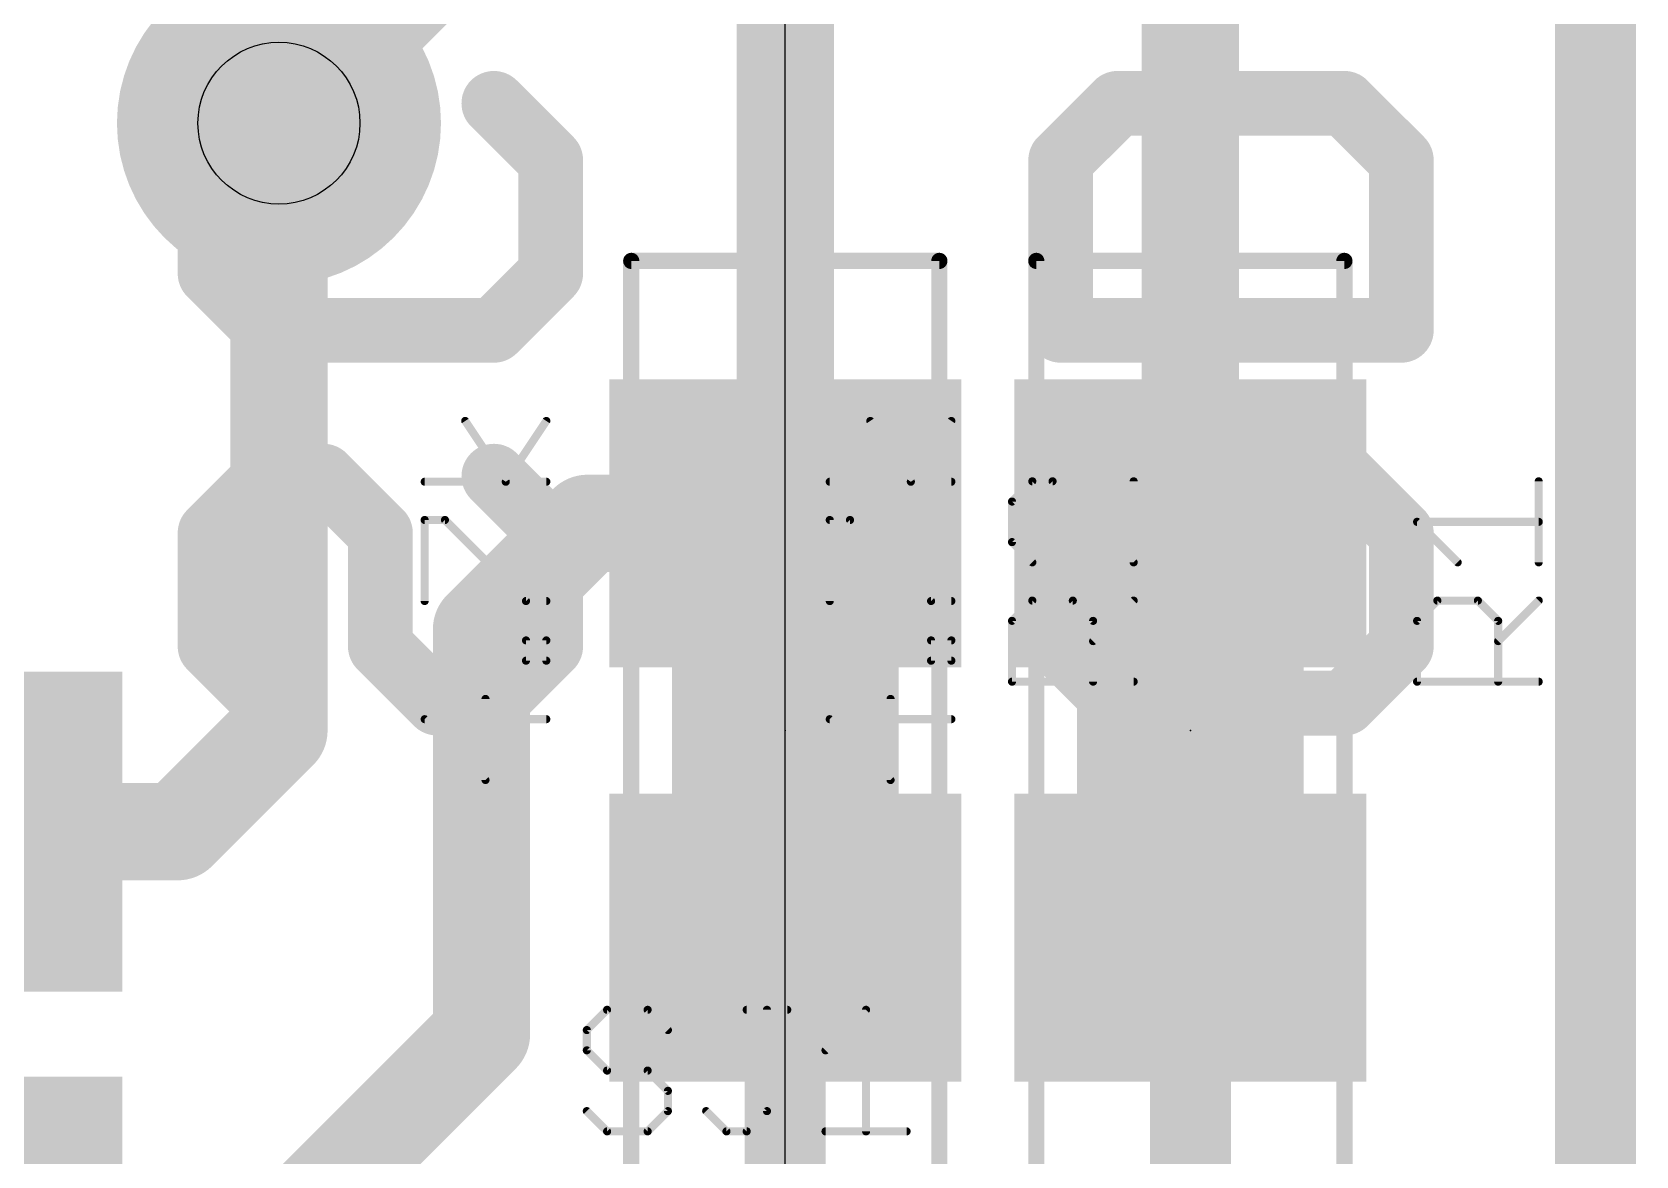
# Model space of a CAD drawing. Extents: x -8.2 to 28.1, y -0.4 to 23.5.
# Drawn here: x 10.34 to 15.37, y 7.87 to 11.4 of the extents above; entities that cross this region are included whole.
import ezdxf

# ---------------------------------------------------------------- set-up
doc = ezdxf.new("R2010")
doc.units = 0
for name, color, linetype in [('1', 12, 'CONTINUOUS'), ('16', 132, 'CONTINUOUS'), ('18', 110, 'CONTINUOUS'), ('20', 53, 'CONTINUOUS'), ('21', 53, 'CONTINUOUS'), ('22', 53, 'CONTINUOUS'), ('23', 53, 'CONTINUOUS'), ('25', 253, 'CONTINUOUS'), ('27', 253, 'CONTINUOUS'), ('29', 253, 'CONTINUOUS'), ('31', 253, 'CONTINUOUS'), ('35', 253, 'CONTINUOUS'), ('39', 12, 'CONTINUOUS'), ('44', 253, 'CONTINUOUS'), ('48', 253, 'CONTINUOUS'), ('51', 53, 'CONTINUOUS')]:
    doc.layers.add(name, color=color, linetype=linetype)

# ---------------------------------------------------------------- blocks, each defined once
blk = doc.blocks.new('RECT')
blk.add_solid([(-0.5, -0.5), (0.5, -0.5), (-0.5, 0.5), (0.5, 0.5)])
blk = doc.blocks.new('ROUNDV')
at = {"const_width": 0.5}
blk.add_lwpolyline([(0, -0.25, 1), (0, 0.25, 1), (0, -0.25)], format="xyb", dxfattribs=at)

msp = doc.modelspace()

# ---------------------------------------------------------------- linework, layer by layer
at = {"layer": '1'}
for points, const_width in [([(15.24, 0), (15.24, 15.24)], 0.254), ([(13.97, 9.8575), (13.97, 13.97)], 0.3048), ([(12.7, 9.8575), (12.7, 12.7)], 0.3048), ([(11.1125, 9.2075), (11.1125, 11.1125)], 0.3048), ([(12.08, 9.8575), (11.7475, 9.525)], 0.3048), ([(12.7, 9.8575), (12.08, 9.8575)], 0.3048), ([(11.7475, 9.525), (11.7475, 8.255)], 0.3048), ([(10.795, 8.89), (11.1125, 9.2075)], 0.3048), ([(9.685, 8.89), (10.795, 8.89)], 0.3048), ([(12.7, 8.5575), (12.7, 6.35)], 0.254), ([(13.97, 8.5575), (13.97, 6.35)], 0.254), ([(11.1125, 7.62), (11.7475, 8.255)], 0.3048)]:
    msp.add_lwpolyline(points, dxfattribs=dict(at, const_width=const_width))
for points, const_width in [([(11.1887, 11.1125, 1), (11.0363, 11.1125)], 0.1524), ([(12.08, 9.9337, 1), (12.08, 9.7813)], 0.1524), ([(12.1339, 9.8036, 1), (12.0261, 9.9114)], 0.1524), ([(12.7, 9.7813, 1), (12.7, 9.9337)], 0.1524), ([(12.6238, 9.8575, 1), (12.7762, 9.8575)], 0.1524), ([(13.8938, 9.8575, 1), (14.0462, 9.8575)], 0.1524), ([(11.8237, 9.525, 1), (11.6713, 9.525)], 0.1524), ([(11.6936, 9.5789, 1), (11.8014, 9.4711)], 0.1524), ([(11.1664, 9.1536, 1), (11.0586, 9.2614)], 0.1524), ([(11.0363, 9.2075, 1), (11.1887, 9.2075)], 0.1524), ([(10.7411, 8.9439, 1), (10.8489, 8.8361)], 0.1524), ([(10.795, 8.8138, 1), (10.795, 8.9662)], 0.1524), ([(12.7635, 8.5575, 1), (12.6365, 8.5575)], 0.127), ([(14.0335, 8.5575, 1), (13.9065, 8.5575)], 0.127), ([(11.8014, 8.2011, 1), (11.6936, 8.3089)], 0.1524), ([(11.6713, 8.255, 1), (11.8237, 8.255)], 0.1524)]:
    msp.add_lwpolyline(points, format="xyb", dxfattribs=dict(at, const_width=const_width))
at = {"layer": '16'}
for points, const_width in [([(15.24, 0), (15.24, 15.24)], 0.254), ([(11.1125, 11.1125), (13.97, 13.97)], 0.3048)]:
    msp.add_lwpolyline(points, dxfattribs=dict(at, const_width=const_width))
at = {"layer": '16', "const_width": 0.1524}
msp.add_lwpolyline([(11.0586, 11.1664, 1), (11.1664, 11.0586)], format="xyb", dxfattribs=at)
at = {"layer": '20', "const_width": 0.2032}
msp.add_lwpolyline([(15.24, 0), (15.24, 15.24)], dxfattribs=at)
at = {"layer": '22', "const_width": 0.2032}
for points in [[(10.8966, 10.9967), (11.0746, 11.1746)], [(11.7864, 11.1746), (11.9643, 10.9967)], [(13.5636, 10.9967), (13.7416, 11.1746)], [(13.7416, 11.1746), (14.4534, 11.1746)], [(14.4534, 11.1746), (14.6313, 10.9967)], [(10.8966, 10.6408), (10.8966, 10.9967)], [(11.9643, 10.9967), (11.9643, 10.6408)], [(13.5636, 10.4628), (13.5636, 10.9967)], [(14.6313, 10.9967), (14.6313, 10.4628)], [(11.0746, 10.4628), (10.8966, 10.6408)], [(11.9643, 10.6408), (11.7864, 10.4628)], [(11.7864, 10.4628), (11.0746, 10.4628)], [(14.6313, 10.4628), (13.5636, 10.4628)], [(11.0746, 10.0052), (10.8966, 9.8273)], [(11.2525, 10.0052), (11.0746, 10.0052)], [(11.4305, 9.8273), (11.2525, 10.0052)], [(11.7864, 10.0052), (11.9643, 9.8273)], [(13.7416, 10.0052), (13.5636, 9.8273)], [(13.9195, 10.0052), (13.7416, 10.0052)], [(14.0975, 9.8273), (13.9195, 10.0052)], [(14.4534, 10.0052), (14.6313, 9.8273)], [(10.8966, 9.8273), (10.8966, 9.4714)], [(11.4305, 9.4714), (11.4305, 9.8273)], [(11.9643, 9.8273), (11.9643, 9.4714)], [(13.5636, 9.8273), (13.5636, 9.4714)], [(14.0975, 9.4714), (14.0975, 9.8273)], [(14.6313, 9.8273), (14.6313, 9.4714)], [(10.8966, 9.4714), (11.0746, 9.2934)], [(11.6084, 9.2934), (11.4305, 9.4714)], [(11.9643, 9.4714), (11.7864, 9.2934)], [(13.5636, 9.4714), (13.7416, 9.2934)], [(14.2754, 9.2934), (14.0975, 9.4714)], [(14.6313, 9.4714), (14.4534, 9.2934)], [(11.7864, 9.2934), (11.6084, 9.2934)], [(14.4534, 9.2934), (14.2754, 9.2934)]]:
    msp.add_lwpolyline(points, dxfattribs=at)
at = {"layer": '22', "const_width": 0.1016}
for points in [[(11.1105, 11.1387, 1), (11.0386, 11.2105)], [(11.8223, 11.2105, 1), (11.7504, 11.1387)], [(13.7416, 11.2254, 1), (13.7416, 11.1238)], [(13.7775, 11.1387, 1), (13.7056, 11.2105)], [(14.4893, 11.2105, 1), (14.4174, 11.1387)], [(14.4534, 11.1238, 1), (14.4534, 11.2254)], [(10.9474, 10.9967, 1), (10.8458, 10.9967)], [(10.8607, 11.0326, 1), (10.9325, 10.9607)], [(12.0151, 10.9967, 1), (11.9135, 10.9967)], [(11.9284, 10.9607, 1), (12.0002, 11.0326)], [(13.6144, 10.9967, 1), (13.5128, 10.9967)], [(13.5277, 11.0326, 1), (13.5995, 10.9607)], [(14.6821, 10.9967, 1), (14.5805, 10.9967)], [(14.5954, 10.9607, 1), (14.6672, 11.0326)], [(10.9325, 10.6767, 1), (10.8607, 10.6048)], [(12.0002, 10.6048, 1), (11.9284, 10.6767)], [(10.8458, 10.6408, 1), (10.9474, 10.6408)], [(11.9135, 10.6408, 1), (12.0151, 10.6408)], [(11.0746, 10.5136, 1), (11.0746, 10.412)], [(11.7864, 10.412, 1), (11.7864, 10.5136)], [(13.5636, 10.5136, 1), (13.5636, 10.412)], [(14.6313, 10.412, 1), (14.6313, 10.5136)], [(11.0386, 10.4269, 1), (11.1105, 10.4987)], [(11.7504, 10.4987, 1), (11.8223, 10.4269)], [(13.5128, 10.4628, 1), (13.6144, 10.4628)], [(14.5805, 10.4628, 1), (14.6821, 10.4628)], [(11.0746, 10.056, 1), (11.0746, 9.9544)], [(11.1105, 9.9693, 1), (11.0386, 10.0411)], [(11.2884, 10.0411, 1), (11.2166, 9.9693)], [(11.2525, 9.9544, 1), (11.2525, 10.056)], [(11.8223, 10.0411, 1), (11.7504, 9.9693)], [(13.7416, 10.056, 1), (13.7416, 9.9544)], [(13.7775, 9.9693, 1), (13.7056, 10.0411)], [(13.9554, 10.0411, 1), (13.8836, 9.9693)], [(13.9195, 9.9544, 1), (13.9195, 10.056)], [(14.4893, 10.0411, 1), (14.4174, 9.9693)], [(10.9474, 9.8273, 1), (10.8458, 9.8273)], [(10.8607, 9.8632, 1), (10.9325, 9.7913)], [(11.4813, 9.8273, 1), (11.3797, 9.8273)], [(11.3945, 9.7913, 1), (11.4664, 9.8632)], [(12.0151, 9.8273, 1), (11.9135, 9.8273)], [(11.9284, 9.7913, 1), (12.0002, 9.8632)], [(13.6144, 9.8273, 1), (13.5128, 9.8273)], [(13.5277, 9.8632, 1), (13.5995, 9.7913)], [(14.1483, 9.8273, 1), (14.0467, 9.8273)], [(14.0615, 9.7913, 1), (14.1334, 9.8632)], [(14.6821, 9.8273, 1), (14.5805, 9.8273)], [(14.5954, 9.7913, 1), (14.6672, 9.8632)], [(10.9325, 9.5073, 1), (10.8607, 9.4354)], [(11.4664, 9.5073, 1), (11.3945, 9.4354)], [(12.0002, 9.4354, 1), (11.9284, 9.5073)], [(13.5995, 9.5073, 1), (13.5277, 9.4354)], [(14.1334, 9.5073, 1), (14.0615, 9.4354)], [(14.6672, 9.4354, 1), (14.5954, 9.5073)], [(10.8458, 9.4714, 1), (10.9474, 9.4714)], [(11.3797, 9.4714, 1), (11.4813, 9.4714)], [(11.9135, 9.4714, 1), (12.0151, 9.4714)], [(13.5128, 9.4714, 1), (13.6144, 9.4714)], [(14.0467, 9.4714, 1), (14.1483, 9.4714)], [(14.5805, 9.4714, 1), (14.6821, 9.4714)], [(11.0386, 9.2575, 1), (11.1105, 9.3293)], [(11.6084, 9.3442, 1), (11.6084, 9.2426)], [(11.5725, 9.2575, 1), (11.6443, 9.3293)], [(11.7504, 9.3293, 1), (11.8223, 9.2575)], [(11.7864, 9.2426, 1), (11.7864, 9.3442)], [(13.7056, 9.2575, 1), (13.7775, 9.3293)], [(14.2754, 9.3442, 1), (14.2754, 9.2426)], [(14.2395, 9.2575, 1), (14.3113, 9.3293)], [(14.4174, 9.3293, 1), (14.4893, 9.2575)], [(14.4534, 9.2426, 1), (14.4534, 9.3442)]]:
    msp.add_lwpolyline(points, format="xyb", dxfattribs=at)
at = {"layer": '23'}
for p in [(12.7, 9.2075), (13.97, 9.2075)]:
    msp.add_point(p, dxfattribs=at)
at = {"layer": '25', "const_width": 0.0254}
for points in [[(13.4744, 9.9892), (13.4109, 9.9257)], [(13.538, 9.9892), (13.4744, 9.9892)], [(13.7922, 9.735), (13.538, 9.9892)], [(13.7922, 9.9892), (13.7922, 9.735)], [(15.0622, 9.735), (15.0622, 9.9892)], [(13.4109, 9.9257), (13.4109, 9.7985)], [(14.808, 9.735), (14.6809, 9.8621)], [(14.6809, 9.8621), (15.0622, 9.8621)], [(13.4109, 9.7985), (13.4744, 9.735)], [(13.4109, 9.5514), (13.4744, 9.615)], [(13.4744, 9.615), (13.6015, 9.615)], [(13.6015, 9.615), (13.6651, 9.5514)], [(13.6651, 9.4879), (13.7922, 9.615)], [(14.6809, 9.5514), (14.7444, 9.615)], [(14.7444, 9.615), (14.8715, 9.615)], [(14.8715, 9.615), (14.9351, 9.5514)], [(14.9351, 9.4879), (15.0622, 9.615)], [(13.4109, 9.3608), (13.4109, 9.5514)], [(13.6651, 9.5514), (13.6651, 9.3608)], [(14.6809, 9.3608), (14.6809, 9.5514)], [(14.9351, 9.5514), (14.9351, 9.3608)], [(13.7922, 9.3608), (13.4109, 9.3608)], [(15.0622, 9.3608), (14.6809, 9.3608)], [(12.1413, 8.3315), (12.0777, 8.268)], [(12.2684, 8.3315), (12.1413, 8.3315)], [(12.3319, 8.268), (12.2684, 8.3315)], [(12.579, 8.3315), (12.7061, 8.3315)], [(12.6426, 8.0138), (12.6426, 8.3315)], [(12.8261, 8.2044), (12.9532, 8.3315)], [(12.9532, 8.3315), (12.9532, 7.9502)], [(12.0777, 8.268), (12.0777, 8.2044)], [(12.0777, 8.2044), (12.1413, 8.1409)], [(12.1413, 8.1409), (12.2684, 8.1409)], [(12.2684, 8.1409), (12.3319, 8.0773)], [(12.3319, 8.0773), (12.3319, 8.0138)], [(12.1413, 7.9502), (12.0777, 8.0138)], [(12.3319, 8.0138), (12.2684, 7.9502)], [(12.4519, 8.0138), (12.5155, 7.9502)], [(12.579, 7.9502), (12.6426, 8.0138)], [(12.2684, 7.9502), (12.1413, 7.9502)], [(12.5155, 7.9502), (12.579, 7.9502)], [(12.8261, 7.9502), (13.0803, 7.9502)]]:
    msp.add_lwpolyline(points, dxfattribs=at)
at = {"layer": '25', "const_width": 0.0127}
for points in [[(13.4744, 9.9956, 1), (13.4744, 9.9829)], [(13.4789, 9.9847, 1), (13.4699, 9.9937)], [(13.5425, 9.9937, 1), (13.5335, 9.9847)], [(13.538, 9.9829, 1), (13.538, 9.9956)], [(13.7986, 9.9892, 1), (13.7859, 9.9892)], [(15.0686, 9.9892, 1), (15.0559, 9.9892)], [(13.4172, 9.9257, 1), (13.4045, 9.9257)], [(13.4064, 9.9301, 1), (13.4154, 9.9212)], [(14.6854, 9.8666, 1), (14.6764, 9.8576)], [(14.6809, 9.8684, 1), (14.6809, 9.8557)], [(15.0622, 9.8557, 1), (15.0622, 9.8684)], [(13.4154, 9.803, 1), (13.4064, 9.7941)], [(13.4045, 9.7985, 1), (13.4172, 9.7985)], [(13.4699, 9.7305, 1), (13.4789, 9.7395)], [(13.7859, 9.735, 1), (13.7986, 9.735)], [(13.7877, 9.7305, 1), (13.7967, 9.7395)], [(14.8035, 9.7305, 1), (14.8125, 9.7395)], [(15.0559, 9.735, 1), (15.0686, 9.735)], [(13.4744, 9.6213, 1), (13.4744, 9.6087)], [(13.4789, 9.6105, 1), (13.4699, 9.6195)], [(13.606, 9.6195, 1), (13.597, 9.6105)], [(13.6015, 9.6087, 1), (13.6015, 9.6213)], [(13.7967, 9.6105, 1), (13.7877, 9.6195)], [(14.7444, 9.6213, 1), (14.7444, 9.6087)], [(14.7489, 9.6105, 1), (14.7399, 9.6195)], [(14.876, 9.6195, 1), (14.867, 9.6105)], [(14.8715, 9.6087, 1), (14.8715, 9.6213)], [(15.0667, 9.6105, 1), (15.0577, 9.6195)], [(13.4172, 9.5514, 1), (13.4045, 9.5514)], [(13.4064, 9.5559, 1), (13.4154, 9.547)], [(13.6714, 9.5514, 1), (13.6587, 9.5514)], [(13.6606, 9.547, 1), (13.6696, 9.5559)], [(14.6872, 9.5514, 1), (14.6745, 9.5514)], [(14.6764, 9.5559, 1), (14.6854, 9.547)], [(14.9414, 9.5514, 1), (14.9287, 9.5514)], [(14.9306, 9.547, 1), (14.9396, 9.5559)], [(13.6606, 9.4924, 1), (13.6696, 9.4834)], [(14.9306, 9.4924, 1), (14.9396, 9.4834)], [(13.4109, 9.3671, 1), (13.4109, 9.3544)], [(13.4045, 9.3608, 1), (13.4172, 9.3608)], [(13.6587, 9.3608, 1), (13.6714, 9.3608)], [(13.7922, 9.3544, 1), (13.7922, 9.3671)], [(14.6745, 9.3608, 1), (14.6872, 9.3608)], [(14.6809, 9.3671, 1), (14.6809, 9.3544)], [(14.9287, 9.3608, 1), (14.9414, 9.3608)], [(15.0622, 9.3544, 1), (15.0622, 9.3671)], [(12.1413, 8.3379, 1), (12.1413, 8.3252)], [(12.1457, 8.327, 1), (12.1368, 8.336)], [(12.2729, 8.336, 1), (12.2639, 8.327)], [(12.2684, 8.3252, 1), (12.2684, 8.3379)], [(12.579, 8.3379, 1), (12.579, 8.3252)], [(12.6489, 8.3315, 1), (12.6362, 8.3315)], [(12.7061, 8.3252, 1), (12.7061, 8.3379)], [(12.9596, 8.3315, 1), (12.9469, 8.3315)], [(12.9577, 8.327, 1), (12.9487, 8.336)], [(12.0732, 8.2725, 1), (12.0822, 8.2635)], [(12.084, 8.268, 1), (12.0714, 8.268)], [(12.3274, 8.2635, 1), (12.3364, 8.2725)], [(12.0822, 8.2089, 1), (12.0732, 8.1999)], [(12.0714, 8.2044, 1), (12.084, 8.2044)], [(12.8216, 8.2089, 1), (12.8306, 8.1999)], [(12.1413, 8.1472, 1), (12.1413, 8.1345)], [(12.1368, 8.1364, 1), (12.1457, 8.1454)], [(12.2729, 8.1454, 1), (12.2639, 8.1364)], [(12.2684, 8.1345, 1), (12.2684, 8.1472)], [(12.3383, 8.0773, 1), (12.3256, 8.0773)], [(12.3274, 8.0728, 1), (12.3364, 8.0818)], [(12.0822, 8.0182, 1), (12.0732, 8.0093)], [(12.3256, 8.0138, 1), (12.3383, 8.0138)], [(12.3364, 8.0093, 1), (12.3274, 8.0182)], [(12.4564, 8.0182, 1), (12.4474, 8.0093)], [(12.6362, 8.0138, 1), (12.6489, 8.0138)], [(12.6471, 8.0093, 1), (12.6381, 8.0182)], [(12.1413, 7.9566, 1), (12.1413, 7.9439)], [(12.1368, 7.9457, 1), (12.1457, 7.9547)], [(12.2639, 7.9547, 1), (12.2729, 7.9457)], [(12.2684, 7.9439, 1), (12.2684, 7.9566)], [(12.5155, 7.9566, 1), (12.5155, 7.9439)], [(12.511, 7.9457, 1), (12.5199, 7.9547)], [(12.5745, 7.9547, 1), (12.5835, 7.9457)], [(12.579, 7.9439, 1), (12.579, 7.9566)], [(12.8261, 7.9566, 1), (12.8261, 7.9439)], [(12.9469, 7.9502, 1), (12.9596, 7.9502)], [(13.0803, 7.9439, 1), (13.0803, 7.9566)]]:
    msp.add_lwpolyline(points, format="xyb", dxfattribs=at)
at = {"layer": '27', "const_width": 0.0254}
for points in [[(11.8236, 9.9879), (11.6965, 10.1785)], [(11.9507, 10.1785), (11.8236, 9.9879)], [(13.0936, 9.9879), (12.9665, 10.1785)], [(13.2207, 10.1785), (13.0936, 9.9879)], [(11.9507, 9.9879), (11.5694, 9.9879)], [(13.2207, 9.9879), (12.8394, 9.9879)], [(11.5694, 9.6136), (11.5694, 9.8679)], [(11.5694, 9.8679), (11.6329, 9.8679)], [(11.6329, 9.8679), (11.8871, 9.6136)], [(12.8394, 9.6136), (12.8394, 9.8679)], [(12.8394, 9.8679), (12.9029, 9.8679)], [(12.9029, 9.8679), (13.1571, 9.6136)], [(11.8871, 9.6136), (11.9507, 9.6136)], [(13.1571, 9.6136), (13.2207, 9.6136)], [(11.8871, 9.4265), (11.8871, 9.4901)], [(11.8871, 9.4901), (11.9507, 9.4901)], [(11.9507, 9.4901), (11.9507, 9.4265)], [(13.1571, 9.4265), (13.1571, 9.4901)], [(13.1571, 9.4901), (13.2207, 9.4901)], [(13.2207, 9.4901), (13.2207, 9.4265)], [(11.9507, 9.4265), (11.8871, 9.4265)], [(13.2207, 9.4265), (13.1571, 9.4265)], [(11.76, 9.0523), (11.76, 9.3066)], [(13.03, 9.0523), (13.03, 9.3066)], [(11.9507, 9.243), (11.5694, 9.243)], [(11.5694, 9.243), (11.76, 9.0523)], [(13.2207, 9.243), (12.8394, 9.243)], [(12.8394, 9.243), (13.03, 9.0523)]]:
    msp.add_lwpolyline(points, dxfattribs=at)
at = {"layer": '27', "const_width": 0.0127}
for points in [[(11.7018, 10.182, 1), (11.6912, 10.175)], [(11.956, 10.175, 1), (11.9454, 10.182)], [(12.9718, 10.182, 1), (12.9612, 10.175)], [(13.226, 10.175, 1), (13.2154, 10.182)], [(11.5694, 9.9942, 1), (11.5694, 9.9815)], [(11.8183, 9.9914, 1), (11.8289, 9.9843)], [(11.8183, 9.9843, 1), (11.8289, 9.9914)], [(11.9507, 9.9815, 1), (11.9507, 9.9942)], [(12.8394, 9.9942, 1), (12.8394, 9.9815)], [(13.0883, 9.9914, 1), (13.0989, 9.9843)], [(13.0883, 9.9843, 1), (13.0989, 9.9914)], [(13.2207, 9.9815, 1), (13.2207, 9.9942)], [(11.5757, 9.8679, 1), (11.563, 9.8679)], [(11.5694, 9.8742, 1), (11.5694, 9.8615)], [(11.6374, 9.8724, 1), (11.6284, 9.8634)], [(11.6329, 9.8615, 1), (11.6329, 9.8742)], [(12.8457, 9.8679, 1), (12.833, 9.8679)], [(12.8394, 9.8742, 1), (12.8394, 9.8615)], [(12.9074, 9.8724, 1), (12.8984, 9.8634)], [(12.9029, 9.8615, 1), (12.9029, 9.8742)], [(11.563, 9.6136, 1), (11.5757, 9.6136)], [(11.8871, 9.62, 1), (11.8871, 9.6073)], [(11.8827, 9.6092, 1), (11.8916, 9.6181)], [(11.9507, 9.6073, 1), (11.9507, 9.62)], [(12.833, 9.6136, 1), (12.8457, 9.6136)], [(13.1571, 9.62, 1), (13.1571, 9.6073)], [(13.1527, 9.6092, 1), (13.1616, 9.6181)], [(13.2207, 9.6073, 1), (13.2207, 9.62)], [(11.8935, 9.4901, 1), (11.8808, 9.4901)], [(11.8871, 9.4964, 1), (11.8871, 9.4838)], [(11.9571, 9.4901, 1), (11.9444, 9.4901)], [(11.9507, 9.4838, 1), (11.9507, 9.4964)], [(13.1635, 9.4901, 1), (13.1508, 9.4901)], [(13.1571, 9.4964, 1), (13.1571, 9.4838)], [(13.2271, 9.4901, 1), (13.2144, 9.4901)], [(13.2207, 9.4838, 1), (13.2207, 9.4964)], [(11.8871, 9.4329, 1), (11.8871, 9.4202)], [(11.8808, 9.4265, 1), (11.8935, 9.4265)], [(11.9444, 9.4265, 1), (11.9571, 9.4265)], [(11.9507, 9.4202, 1), (11.9507, 9.4329)], [(13.1571, 9.4329, 1), (13.1571, 9.4202)], [(13.1508, 9.4265, 1), (13.1635, 9.4265)], [(13.2144, 9.4265, 1), (13.2271, 9.4265)], [(13.2207, 9.4202, 1), (13.2207, 9.4329)], [(11.7664, 9.3066, 1), (11.7537, 9.3066)], [(13.0364, 9.3066, 1), (13.0237, 9.3066)], [(11.5694, 9.2494, 1), (11.5694, 9.2367)], [(11.5739, 9.2475, 1), (11.5649, 9.2385)], [(11.9507, 9.2367, 1), (11.9507, 9.2494)], [(12.8394, 9.2494, 1), (12.8394, 9.2367)], [(12.8439, 9.2475, 1), (12.8349, 9.2385)], [(13.2207, 9.2367, 1), (13.2207, 9.2494)], [(11.7537, 9.0523, 1), (11.7664, 9.0523)], [(11.7555, 9.0479, 1), (11.7645, 9.0568)], [(13.0237, 9.0523, 1), (13.0364, 9.0523)], [(13.0255, 9.0479, 1), (13.0345, 9.0568)]]:
    msp.add_lwpolyline(points, format="xyb", dxfattribs=at)
at = {"layer": '39', "const_width": 0.0508}
for points in [[(12.217, 7.7345), (12.217, 10.6805)], [(12.217, 10.6805), (13.183, 10.6805)], [(13.183, 10.6805), (13.183, 7.7345)], [(13.487, 7.7345), (13.487, 10.6805)], [(13.487, 10.6805), (14.453, 10.6805)], [(14.453, 10.6805), (14.453, 7.7345)]]:
    msp.add_lwpolyline(points, dxfattribs=at)
at = {"layer": '39', "const_width": 0.0254}
for points in [[(12.2297, 10.6805, 1), (12.2043, 10.6805)], [(12.217, 10.6932, 1), (12.217, 10.6678)], [(13.1957, 10.6805, 1), (13.1703, 10.6805)], [(13.183, 10.6678, 1), (13.183, 10.6932)], [(13.4997, 10.6805, 1), (13.4743, 10.6805)], [(13.487, 10.6932, 1), (13.487, 10.6678)], [(14.4657, 10.6805, 1), (14.4403, 10.6805)], [(14.453, 10.6678, 1), (14.453, 10.6932)]]:
    msp.add_lwpolyline(points, format="xyb", dxfattribs=at)
at = {"layer": '44'}
msp.add_circle((11.1125, 11.1125), 0.254, dxfattribs=at)
at = {"layer": '48'}
msp.add_line((12.7, 1.27), (12.7, 19.05), dxfattribs=at)
at = {"layer": '51', "const_width": 0.1524}
for points in [[(12.476, 8.9625), (12.476, 9.4525)], [(12.924, 9.4525), (12.924, 8.9625)], [(13.746, 8.9625), (13.746, 9.4525)], [(14.194, 9.4525), (14.194, 8.9625)]]:
    msp.add_lwpolyline(points, dxfattribs=at)
at = {"layer": '51', "const_width": 0.0762}
for points in [[(12.5141, 9.4525, 1), (12.4379, 9.4525)], [(12.9621, 9.4525, 1), (12.8859, 9.4525)], [(13.7841, 9.4525, 1), (13.7079, 9.4525)], [(14.2321, 9.4525, 1), (14.1559, 9.4525)], [(12.4379, 8.9625, 1), (12.5141, 8.9625)], [(12.8859, 8.9625, 1), (12.9621, 8.9625)], [(13.7079, 8.9625, 1), (13.7841, 8.9625)], [(14.1559, 8.9625, 1), (14.2321, 8.9625)]]:
    msp.add_lwpolyline(points, format="xyb", dxfattribs=at)

# ---------------------------------------------------------------- block references
at = {"layer": '1', "rotation": 270}
for p, xscale, yscale in [((12.7, 9.8575), 0.7, 0.9), ((13.97, 9.8575), 0.7, 0.9), ((9.685, 8.89), 0.8, 1.67), ((12.7, 8.5575), 0.7, 0.9), ((13.97, 8.5575), 0.7, 0.9), ((9.685, 7.62), 0.8, 1.67)]:
    msp.add_blockref('RECT', p, dxfattribs=dict(at, xscale=xscale, yscale=yscale))
at = {"layer": '18', "xscale": 1.016, "yscale": 1.016}
msp.add_blockref('ROUNDV', (11.1125, 11.1125), dxfattribs=at)
msp.add_blockref('ROUNDV', (11.1125, 11.1125), dxfattribs=at)
at = {"layer": '21', "xscale": 0.4064, "yscale": 0.7112, "rotation": 270}
for p in [(12.7, 9.2075), (13.97, 9.2075)]:
    msp.add_blockref('RECT', p, dxfattribs=at)
at = {"layer": '29', "rotation": 270}
for p, xscale, yscale in [((12.7, 9.8575), 0.9032, 1.1032), ((13.97, 9.8575), 0.9032, 1.1032), ((9.685, 8.89), 1.0032, 1.8732), ((12.7, 8.5575), 0.9032, 1.1032), ((13.97, 8.5575), 0.9032, 1.1032), ((9.685, 7.62), 1.0032, 1.8732)]:
    msp.add_blockref('RECT', p, dxfattribs=dict(at, xscale=xscale, yscale=yscale))
at = {"layer": '31', "rotation": 270}
for p, xscale, yscale in [((12.7, 9.8575), 0.7, 0.9), ((13.97, 9.8575), 0.7, 0.9), ((9.685, 8.89), 0.8, 1.67), ((12.7, 8.5575), 0.7, 0.9), ((13.97, 8.5575), 0.7, 0.9), ((9.685, 7.62), 0.8, 1.67)]:
    msp.add_blockref('RECT', p, dxfattribs=dict(at, xscale=xscale, yscale=yscale))
at = {"layer": '35', "xscale": 0.3998, "yscale": 0.6, "rotation": 270}
for p in [(12.7, 9.2075), (13.97, 9.2075)]:
    msp.add_blockref('RECT', p, dxfattribs=at)
at = {"layer": '51', "xscale": 0.3, "yscale": 0.5999, "rotation": 270}
for p in [(12.6951, 9.6115), (13.9652, 9.6115), (12.6951, 8.7987), (13.9652, 8.7987)]:
    msp.add_blockref('RECT', p, dxfattribs=at)

doc.saveas('drawing.dxf')
